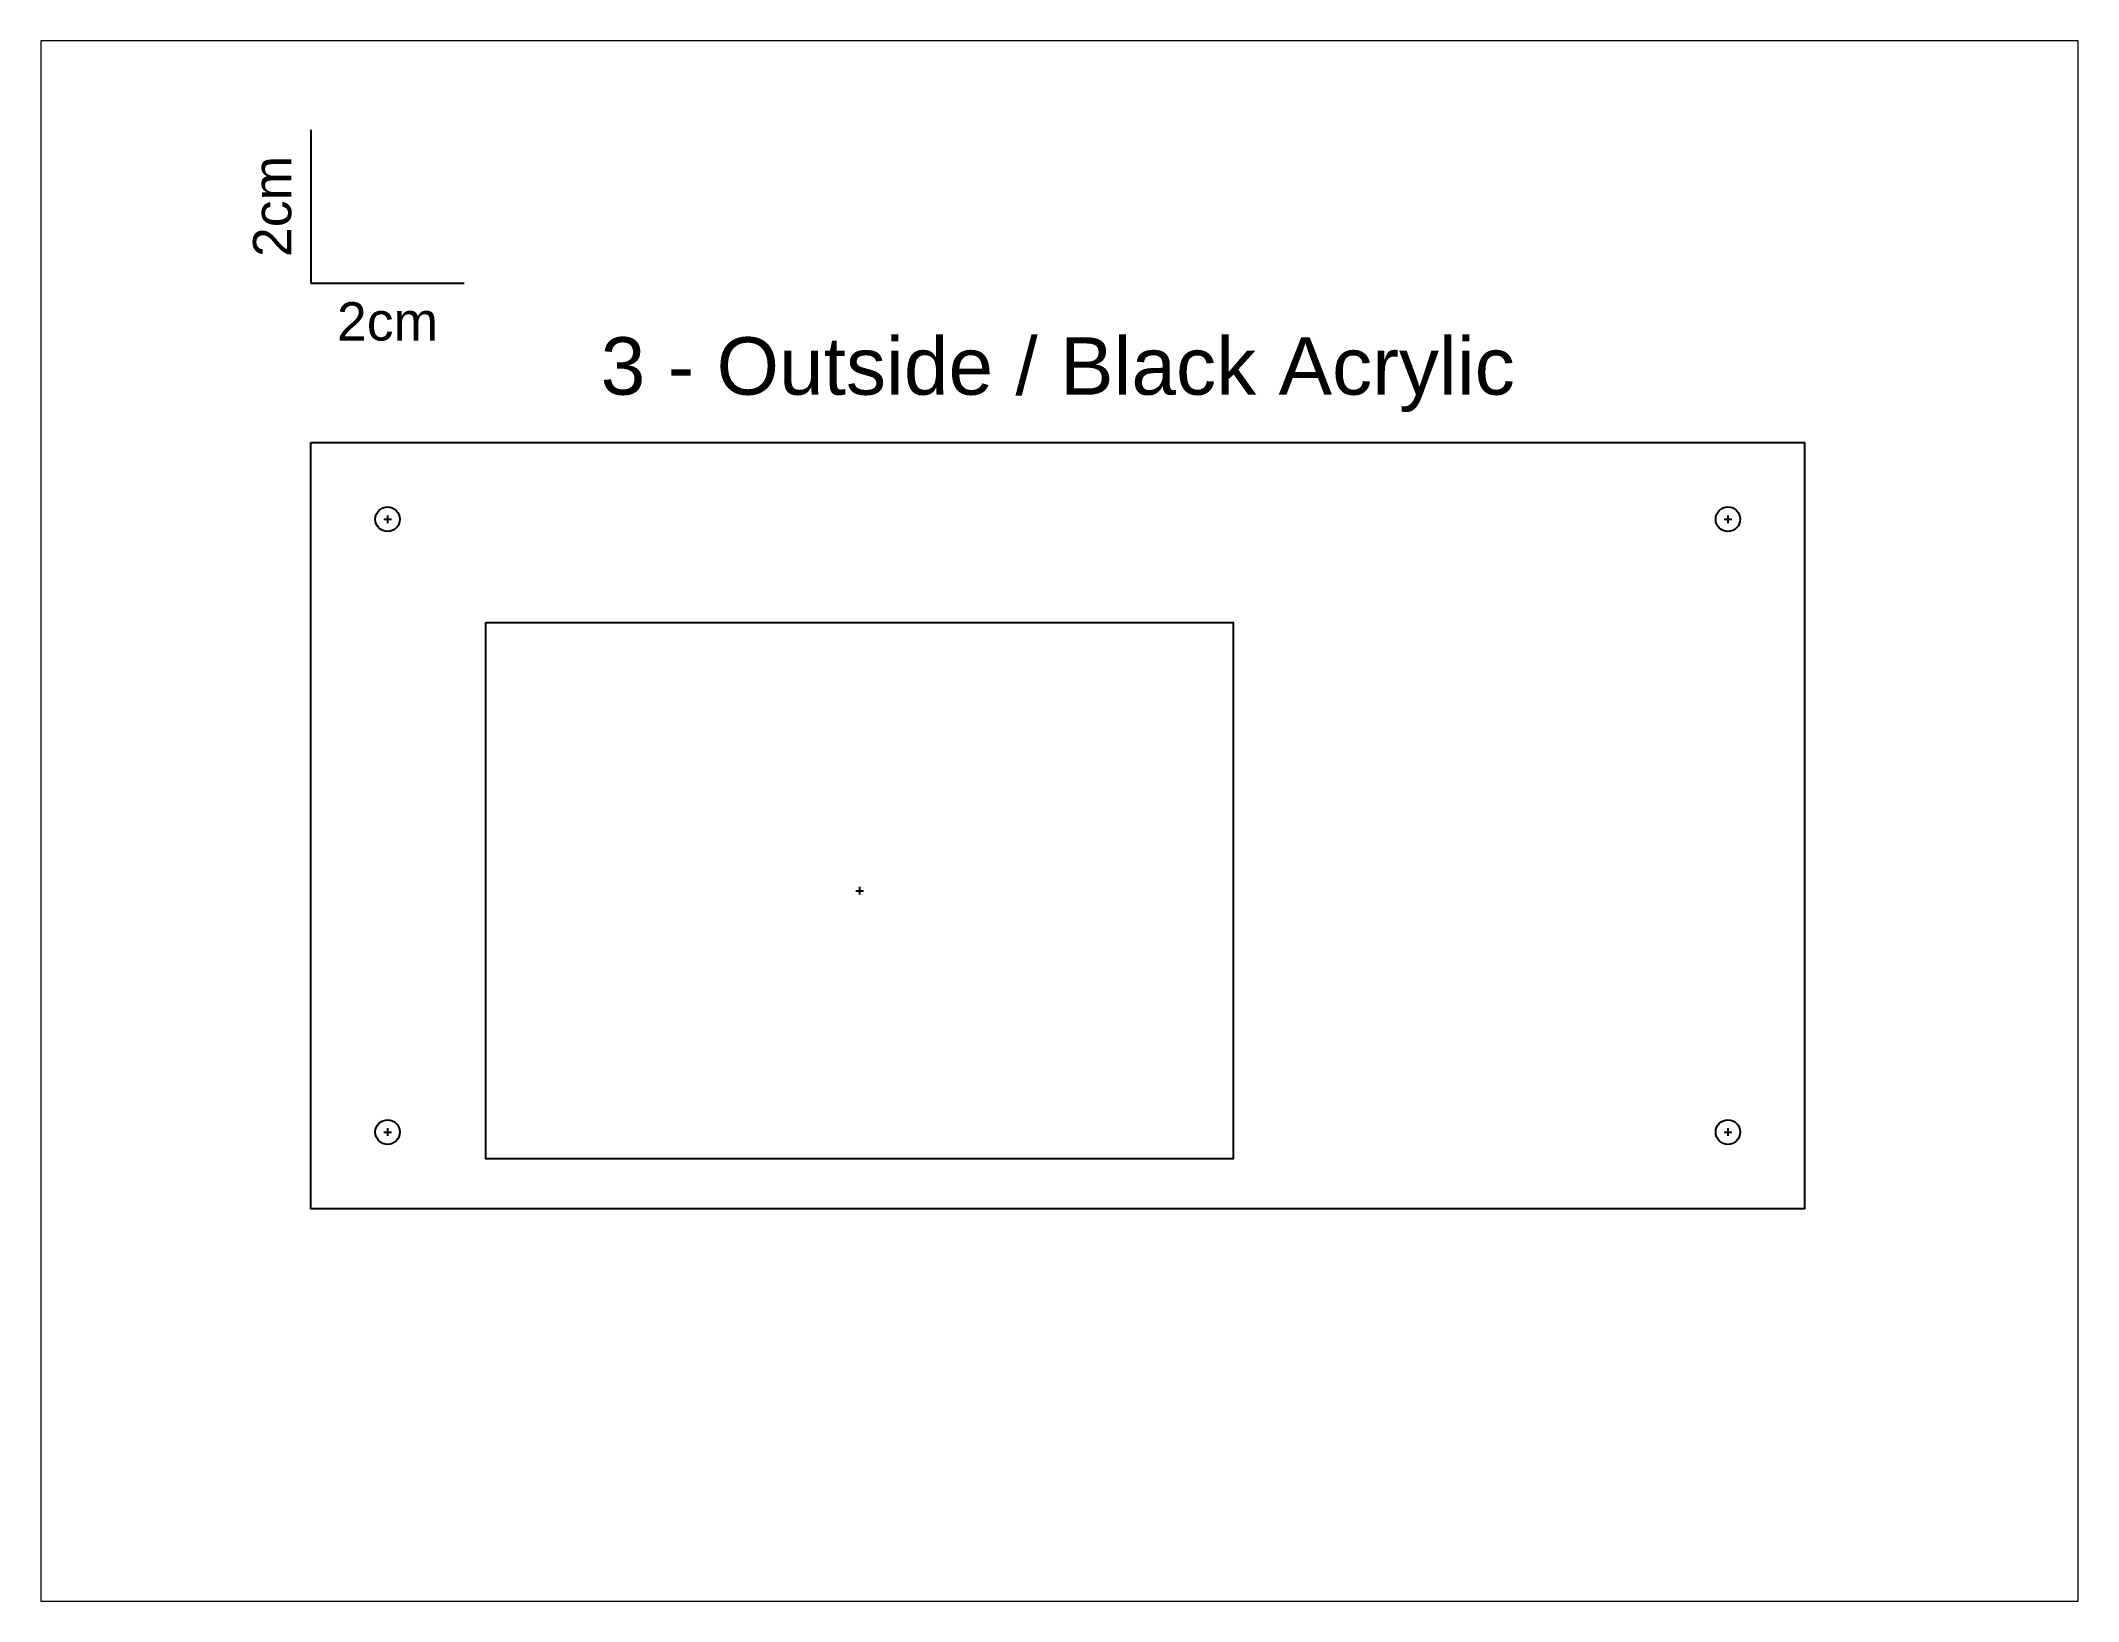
# Paper-space layout 'Layer3' of a CAD drawing. Header units: inches. Extents: x 0.1 to 10.6, y 0.1 to 8.1.
# The model-space entities are those that its viewports show. They can reach past a viewport. Long polylines and large blocks are cut down to what shows.
import ezdxf
from ezdxf.enums import TextEntityAlignment as Align

# ---------------------------------------------------------------- set-up
doc = ezdxf.new("R2010")
doc.units = ezdxf.units.IN
doc.header["$MEASUREMENT"] = 0
for name, color, linetype in [('Annotation', 253, 'Continuous'), ('centerline', 4, 'Continuous'), ('part', 2, 'Continuous')]:
    doc.layers.add(name, color=color, linetype=linetype)
doc.styles.get("Standard").update_dxf_attribs({"font": 'arial.ttf'})

# ---------------------------------------------------------------- blocks, each defined once
blk = doc.blocks.new('layer3')
at = {"layer": 'centerline'}
for p, q in [((0.95, -1), (1.05, -1)), ((1, -0.95), (1, -1.05)), ((18.45, -1), (18.55, -1)), ((18.5, -0.95), (18.5, -1.05)), ((7.11357, -5.85), (7.21357, -5.85)), ((7.16357, -5.8), (7.16357, -5.9)), ((0.95, -9), (1.05, -9)), ((1, -8.95), (1, -9.05)), ((18.45, -9), (18.55, -9)), ((18.5, -8.95), (18.5, -9.05))]:
    blk.add_line(p, q, dxfattribs=at)
at = {"layer": 'part'}
for points in [[(0, 0), (19.5, 0), (19.5, -10), (0, -10)], [(2.28476, -2.35), (12.04238, -2.35), (12.04238, -9.35), (2.28476, -9.35)]]:
    blk.add_lwpolyline(points, close=True, dxfattribs=at)
for centre in [(1, -1), (18.5, -1), (1, -9), (18.5, -9)]:
    blk.add_circle(centre, 0.16, dxfattribs=at)
blk.add_text('3 - Outside / Black Acrylic', height=0.75).set_placement((9.75, 1), align=Align.MIDDLE_CENTER)

msp = doc.modelspace()

# ---------------------------------------------------------------- linework, layer by layer
at = {"layer": 'Annotation'}
for p, q in [((47.5, 30.662), (47.5, 28.662)), ((47.5, 28.662), (49.5, 28.662))]:
    msp.add_line(p, q, dxfattribs=at)

# ---------------------------------------------------------------- block references
msp.add_blockref('layer3', (47.5, 26.58))

# ---------------------------------------------------------------- texts
at = {"layer": 'Annotation', "insert": (47.25, 29.662), "char_height": 0.5, "attachment_point": 8, "rotation": 90}
msp.add_mtext_dynamic_manual_height_columns('2cm', width=1.66758, gutter_width=48.065, heights=[0], dxfattribs=at)
at = {"layer": 'Annotation', "insert": (48.5, 28.412), "char_height": 0.5, "attachment_point": 2}
msp.add_mtext_dynamic_manual_height_columns('2cm', width=1.66758, gutter_width=48.065, heights=[0], dxfattribs=at)

psp = doc.layouts.new('Layer3')

# ---------------------------------------------------------------- viewports
at = {"layer": 'Defpoints'}
psp.add_viewport(center=(5.36, 4.128), size=(10.473, 8.01886), view_center_point=(57.272, 21.642), view_height=20.3679, dxfattribs=at)

doc.saveas('drawing.dxf')
